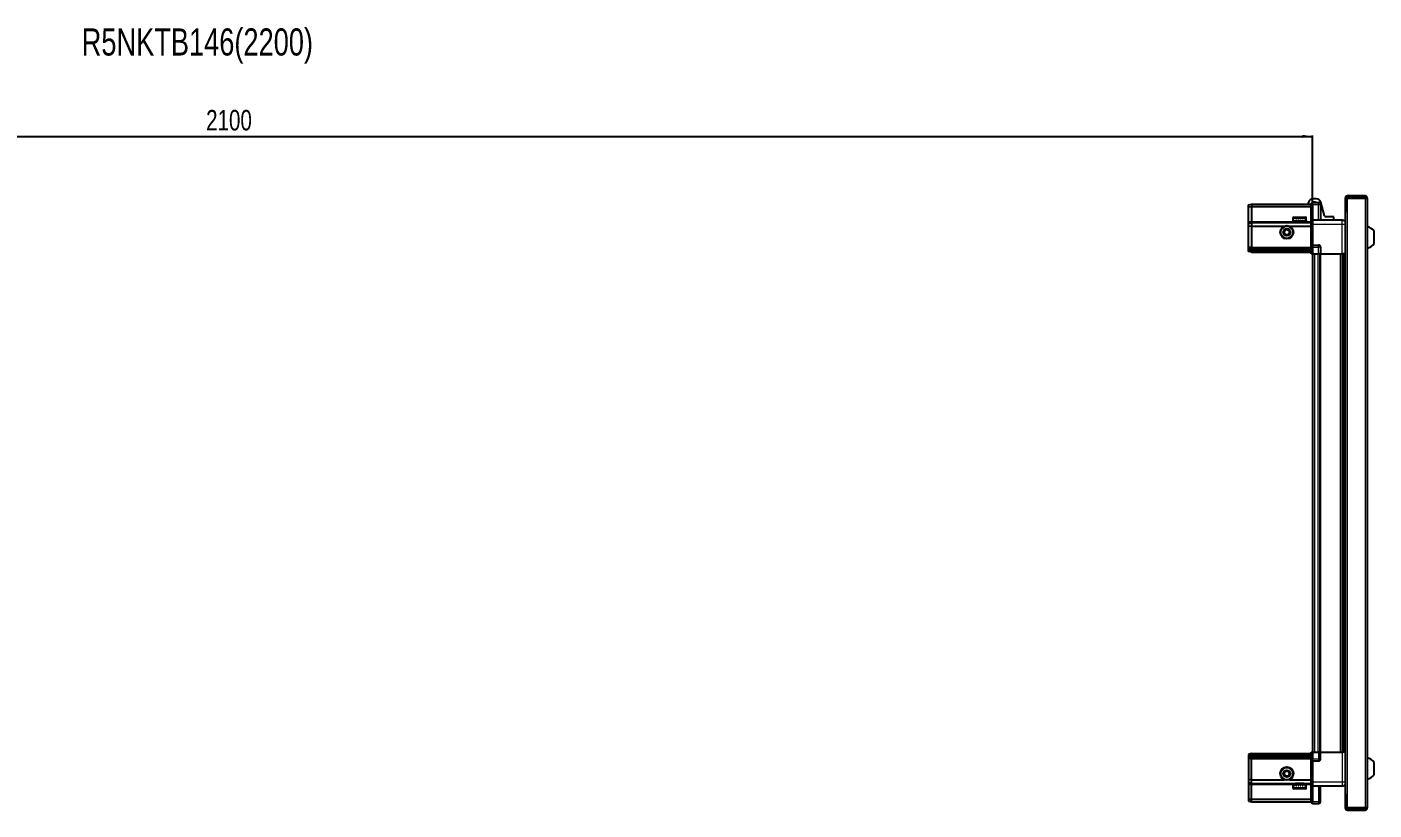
# Model space of a CAD drawing. Header units: millimetres. Extents: x 1256 to 6817, y -1275 to 1911.
# Drawn here: x 3902 to 5216, y 1148 to 1911 of the extents above; entities that cross this region are included whole.
import ezdxf

# ---------------------------------------------------------------- set-up
doc = ezdxf.new("R2010")
doc.units = ezdxf.units.MM
doc.layers.add('FORMAT', color=7, linetype='Continuous')
doc.styles.add('SLDTEXTSTYLE0', font='TXT', dxfattribs={"width": 0.75})
doc.dimstyles.new('SLDDIMSTYLE0', dxfattribs={"dimtxt": 20, "dimasz": 10, "dimexe": 0, "dimexo": 0.0625, "dimgap": 5, "dimtad": 2, "dimdec": 1, "dimrnd": 1e-09, "dimzin": 12, "dimdsep": 46, "dimtxsty": 'SLDTEXTSTYLE0', "dimsah": 1, "dimcen": 0.09, "dimadec": 0, "dimazin": 3, "dimtfac": 1, "dimtofl": 0, "dimtmove": 0, "dimatfit": 3, "dimfxl": 0, "dimfrac": 2, "dimtolj": 1, "dimtzin": 12, "dimarcsym": 0})

# ---------------------------------------------------------------- blocks, each defined once
blk = doc.blocks.new('_D_5')
at = {"layer": 'FORMAT'}
for p, q in [((3056.5, 1690.1), (3056.5, 1805.6)), ((3056.5, 1804.6), (5156.5, 1804.6)), ((5156.5, 1690.1), (5156.5, 1805.6))]:
    blk.add_line(p, q, dxfattribs=at)
for points in [[(3056.5, 1804.6), (3066.5, 1803.1), (3066.5, 1806.1)], [(5156.5, 1804.6), (5146.5, 1806.1), (5146.5, 1803.1)]]:
    blk.add_solid(points, dxfattribs=at)
at = {"layer": 'FORMAT', "insert": (4076.9, 1830.4), "char_height": 20, "attachment_point": 1, "style": 'SLDTEXTSTYLE0'}
blk.add_mtext('2100', dxfattribs=at)

msp = doc.modelspace()

# ---------------------------------------------------------------- linework, layer by layer
at = {"color": 7, "linetype": 'Continuous', "lineweight": 25}
for p, q in [((5093.81, 1737.8), (5096.81, 1738.6)), ((5093.81, 1735.95), (5093.81, 1737.8)), ((5093.81, 1735.95), (5096.81, 1736.1)), ((5093.81, 1721.6), (5093.81, 1735.95)), ((5096.81, 1738.6), (5096.81, 1736.1)), ((5096.81, 1738.6), (5155.11, 1738.6)), ((5096.81, 1736.1), (5096.81, 1721.6)), ((5096.81, 1736.1), (5155.11, 1736.1)), ((5152.44, 1740.34), (5151.95, 1738.6)), ((5155.98, 1740.1), (5155.11, 1739.6)), ((5155.11, 1739.6), (5155.11, 1738.1)), ((5155.11, 1723.3), (5155.11, 1738.1)), ((5156.31, 1740.1), (5155.98, 1740.1)), ((5156.31, 1738.1), (5156.31, 1740.1)), ((5156.31, 1740.1), (5162.31, 1740.1)), ((5156.31, 1738.1), (5156.31, 1723.3)), ((5160, 1743.6), (5156.77, 1743.6)), ((5164.31, 1738.1), (5164.31, 1723.1)), ((5168.09, 1727.19), (5164.32, 1740.34)), ((5188.31, 1744.5), (5188.31, 1732.1)), ((5189.81, 1744.5), (5189.81, 1732.1)), ((5190.31, 1744.5), (5207.71, 1744.5)), ((5190.31, 1731.6), (5190.31, 1744.5)), ((5207.71, 1746.6), (5190.41, 1746.6)), ((5207.71, 1745.1), (5190.41, 1745.1)), ((5207.71, 1745.1), (5207.71, 1746.6)), ((5207.71, 1744.5), (5209.81, 1744.5)), ((5209.81, 1744.5), (5209.81, 1149.7)), ((5137.31, 1725), (5137.31, 1722.1)), ((5137.31, 1722.1), (5137.35, 1722.1)), ((5137.47, 1722.6), (5137.35, 1722.6)), ((5137.35, 1722.6), (5137.35, 1722.1)), ((5137.35, 1722.1), (5137.47, 1722.1)), ((5137.47, 1722.6), (5137.47, 1722.1)), ((5137.47, 1722.1), (5137.88, 1722.1)), ((5138.22, 1722.6), (5137.88, 1722.6)), ((5137.88, 1722.6), (5137.88, 1722.1)), ((5137.88, 1722.1), (5138.22, 1722.1)), ((5138.11, 1725.8), (5149.51, 1725.8)), ((5138.22, 1722.6), (5138.22, 1722.1)), ((5138.22, 1722.1), (5138.99, 1722.1)), ((5139.52, 1722.6), (5138.99, 1722.6)), ((5138.99, 1722.6), (5138.99, 1722.1)), ((5138.99, 1722.1), (5139.52, 1722.1)), ((5139.41, 1722.1), (5139.41, 1722)), ((5139.41, 1722), (5148.21, 1722)), ((5139.52, 1722.6), (5139.52, 1722.1)), ((5139.52, 1722.1), (5140.57, 1722.1)), ((5141.23, 1722.6), (5140.57, 1722.6)), ((5140.57, 1722.6), (5140.57, 1722.1)), ((5140.57, 1722.1), (5141.23, 1722.1)), ((5141.23, 1722.6), (5141.23, 1722.1)), ((5141.23, 1722.1), (5142.47, 1722.1)), ((5143.2, 1722.6), (5142.47, 1722.6)), ((5142.47, 1722.6), (5142.47, 1722.1)), ((5142.47, 1722.1), (5142.91, 1722.1)), ((5142.91, 1722.6), (5142.91, 1722.1)), ((5143.2, 1722.6), (5143.2, 1722.1)), ((5143.2, 1722.1), (5144.5, 1722.1)), ((5145.23, 1722.6), (5144.5, 1722.6)), ((5144.5, 1722.6), (5144.5, 1722.1)), ((5144.77, 1722.6), (5144.77, 1722.1)), ((5144.77, 1722.1), (5145.23, 1722.1)), ((5145.23, 1722.6), (5145.23, 1722.1)), ((5145.23, 1722.1), (5146.47, 1722.1)), ((5147.12, 1722.6), (5146.47, 1722.6)), ((5146.47, 1722.6), (5146.47, 1722.1)), ((5146.47, 1722.1), (5147.12, 1722.1)), ((5147.12, 1722.6), (5147.12, 1722.1)), ((5147.12, 1722.1), (5148.17, 1722.1)), ((5148.69, 1722.6), (5148.17, 1722.6)), ((5148.17, 1722.6), (5148.17, 1722.1)), ((5148.17, 1722.1), (5148.69, 1722.1)), ((5148.21, 1722), (5148.21, 1722.1)), ((5148.69, 1722.6), (5148.69, 1722.1)), ((5148.69, 1722.1), (5149.45, 1722.1)), ((5149.78, 1722.6), (5149.45, 1722.6)), ((5149.45, 1722.6), (5149.45, 1722.1)), ((5149.45, 1722.1), (5149.78, 1722.1)), ((5149.78, 1722.6), (5149.78, 1722.1)), ((5149.78, 1722.1), (5150.17, 1722.1)), ((5150.28, 1722.6), (5150.17, 1722.6)), ((5150.17, 1722.6), (5150.17, 1722.1)), ((5150.17, 1722.1), (5150.28, 1722.1)), ((5150.28, 1722.6), (5150.28, 1722.1)), ((5150.28, 1722.1), (5150.31, 1722.1)), ((5150.31, 1722.1), (5150.31, 1725)), ((5155.11, 1723.1), (5155.11, 1723.3)), ((5156.31, 1723.1), (5155.11, 1723.1)), ((5155.11, 1719.1), (5155.11, 1723.1)), ((5156.31, 1723.3), (5156.31, 1723.1)), ((5156.31, 1723.1), (5156.31, 1719.1)), ((5156.31, 1723.1), (5185.31, 1723.1)), ((5177.26, 1726.1), (5169.53, 1726.1)), ((5177.26, 1723.1), (5177.26, 1726.1)), ((5188.21, 1731.6), (5188.21, 1162.6)), ((5188.21, 1731.6), (5190.31, 1731.6)), ((5188.31, 1732.1), (5189.81, 1732.1)), ((5093.81, 1719.8), (5093.81, 1721.6)), ((5093.81, 1719.8), (5096.81, 1720.6)), ((5093.81, 1716.77), (5093.81, 1719.8)), ((5096.81, 1717.1), (5093.81, 1716.77)), ((5093.81, 1696.6), (5093.81, 1716.77)), ((5096.81, 1721.6), (5096.81, 1720.6)), ((5096.81, 1720.6), (5096.81, 1717.1)), ((5096.81, 1720.6), (5155.11, 1720.6)), ((5096.81, 1717.1), (5096.81, 1696.6)), ((5096.81, 1717.1), (5128.81, 1717.1)), ((5133.81, 1717.1), (5155.11, 1717.1)), ((5139.81, 1721.6), (5140.5, 1721.12)), ((5139.81, 1721.6), (5147.81, 1721.6)), ((5140.5, 1721.12), (5139.81, 1720.64)), ((5139.81, 1720.64), (5139.81, 1720.6)), ((5139.81, 1720.64), (5147.81, 1720.64)), ((5140.5, 1721.12), (5147.12, 1721.12)), ((5147.12, 1721.12), (5147.81, 1721.6)), ((5147.81, 1720.64), (5147.12, 1721.12)), ((5147.81, 1720.6), (5147.81, 1720.64)), ((5155.11, 1698.8), (5155.11, 1719.1)), ((5156.31, 1719.1), (5156.31, 1698.8)), ((5216.41, 1700.1), (5216.41, 1712.1)), ((5093.81, 1694.8), (5093.81, 1696.6)), ((5096.81, 1695.6), (5093.81, 1694.8)), ((5096.81, 1696.6), (5096.81, 1695.6)), ((5096.81, 1695.6), (5096.81, 1694.6)), ((5096.81, 1695.6), (5155.11, 1695.6)), ((5155.11, 1698.6), (5155.11, 1698.8)), ((5156.31, 1698.6), (5155.11, 1698.6)), ((5155.11, 1698.6), (5155.11, 1697.93)), ((5155.11, 1690.1), (5155.11, 1697.93)), ((5155.98, 1696.6), (5155.98, 1690.1)), ((5156.31, 1698.8), (5156.31, 1698.6)), ((5156.31, 1696.6), (5156.31, 1698.6)), ((5156.31, 1696.6), (5156.31, 1698.6)), ((5156.31, 1698.6), (5162.31, 1698.6)), ((5156.31, 1696.6), (5156.31, 1690.1)), ((5164.31, 1696.6), (5164.31, 1690.1)), ((5093.81, 1694.06), (5093.81, 1694.8)), ((5096.81, 1694.6), (5093.81, 1694.06)), ((5093.81, 1693.56), (5093.81, 1694.06)), ((5096.81, 1693.1), (5093.81, 1693.56)), ((5093.81, 1692.41), (5093.81, 1693.56)), ((5096.81, 1691.6), (5093.81, 1692.41)), ((5096.81, 1694.6), (5155.11, 1694.6)), ((5096.81, 1694.6), (5096.81, 1693.1)), ((5096.81, 1693.1), (5155.11, 1693.1)), ((5096.81, 1693.1), (5096.81, 1691.6)), ((5096.81, 1691.6), (5155.11, 1691.6)), ((5155.98, 1690.1), (5155.11, 1690.1)), ((5156.31, 1690.1), (5155.98, 1690.1)), ((5156.31, 1690.1), (5162.31, 1690.1)), ((5156.46, 1690.1), (5156.46, 1204.1)), ((5164.31, 1690.1), (5162.31, 1690.1)), ((5163.66, 1690.1), (5163.66, 1204.1)), ((5164.31, 1690.1), (5185.31, 1690.1)), ((5186.33, 1204.1), (5186.33, 1690.1)), ((5186.37, 1204.1), (5186.37, 1690.1)), ((5188.16, 1690.1), (5188.16, 1204.1)), ((5096.81, 1202.6), (5093.81, 1201.8)), ((5093.81, 1201.8), (5093.81, 1200.65)), ((5096.81, 1201.1), (5093.81, 1200.65)), ((5093.81, 1200.65), (5093.81, 1200.15)), ((5096.81, 1199.6), (5093.81, 1200.15)), ((5093.81, 1200.15), (5093.81, 1199.41)), ((5096.81, 1198.6), (5093.81, 1199.41)), ((5093.81, 1199.41), (5093.81, 1197.6)), ((5093.81, 1197.6), (5093.81, 1177.44)), ((5096.81, 1201.1), (5096.81, 1202.6)), ((5096.81, 1202.6), (5155.11, 1202.6)), ((5096.81, 1199.6), (5096.81, 1201.1)), ((5096.81, 1201.1), (5155.11, 1201.1)), ((5096.81, 1199.6), (5155.11, 1199.6)), ((5096.81, 1198.6), (5096.81, 1199.6)), ((5096.81, 1198.6), (5155.11, 1198.6)), ((5096.81, 1197.6), (5096.81, 1198.6)), ((5096.81, 1177.1), (5096.81, 1197.6)), ((5155.11, 1196.28), (5155.11, 1204.1)), ((5155.11, 1204.1), (5155.98, 1204.1)), ((5155.11, 1196.28), (5155.11, 1195.6)), ((5155.98, 1204.1), (5155.98, 1204.1)), ((5155.98, 1204.1), (5155.98, 1197.6)), ((5156.31, 1204.1), (5155.98, 1204.1)), ((5156.31, 1204.1), (5156.31, 1197.6)), ((5156.31, 1204.1), (5156.31, 1204.1)), ((5156.31, 1204.1), (5156.31, 1197.6)), ((5156.31, 1204.1), (5162.31, 1204.1)), ((5156.31, 1195.6), (5156.31, 1197.6)), ((5164.31, 1204.1), (5162.31, 1204.1)), ((5164.31, 1197.6), (5164.31, 1204.1)), ((5164.31, 1204.1), (5185.31, 1204.1)), ((5156.31, 1195.6), (5155.11, 1195.6)), ((5155.11, 1195.4), (5155.11, 1195.6)), ((5155.11, 1175.1), (5155.11, 1195.4)), ((5156.31, 1195.6), (5156.31, 1195.4)), ((5156.31, 1195.6), (5162.31, 1195.6)), ((5156.31, 1195.4), (5156.31, 1175.1)), ((5216.41, 1182.1), (5216.41, 1194.1)), ((5096.81, 1177.1), (5093.81, 1177.44)), ((5093.81, 1177.44), (5093.81, 1174.41)), ((5093.81, 1174.41), (5096.81, 1173.6)), ((5093.81, 1174.41), (5093.81, 1172.6)), ((5093.81, 1172.6), (5093.81, 1158.26)), ((5096.81, 1177.1), (5128.81, 1177.1)), ((5096.81, 1173.6), (5096.81, 1177.1)), ((5096.81, 1173.6), (5155.11, 1173.6)), ((5096.81, 1172.6), (5096.81, 1173.6)), ((5096.81, 1158.1), (5096.81, 1172.6)), ((5133.81, 1177.1), (5155.11, 1177.1)), ((5137.31, 1172.1), (5137.31, 1169.2)), ((5137.33, 1172.1), (5137.31, 1172.1)), ((5137.33, 1171.6), (5137.33, 1172.1)), ((5137.43, 1172.1), (5137.33, 1172.1)), ((5137.33, 1171.6), (5137.43, 1171.6)), ((5137.43, 1171.6), (5137.43, 1172.1)), ((5137.8, 1172.1), (5137.43, 1172.1)), ((5137.8, 1171.6), (5137.8, 1172.1)), ((5138.12, 1172.1), (5137.8, 1172.1)), ((5137.8, 1171.6), (5138.12, 1171.6)), ((5138.12, 1171.6), (5138.12, 1172.1)), ((5138.86, 1172.1), (5138.12, 1172.1)), ((5138.86, 1171.6), (5138.86, 1172.1)), ((5139.37, 1172.1), (5138.86, 1172.1)), ((5138.86, 1171.6), (5139.37, 1171.6)), ((5139.37, 1171.6), (5139.37, 1172.1)), ((5140.4, 1172.1), (5139.37, 1172.1)), ((5139.41, 1172.2), (5139.41, 1172.1)), ((5148.21, 1172.2), (5139.41, 1172.2)), ((5139.81, 1173.6), (5139.81, 1173.57)), ((5139.81, 1173.57), (5140.5, 1173.09)), ((5147.81, 1173.57), (5139.81, 1173.57)), ((5140.5, 1173.09), (5139.81, 1172.6)), ((5147.81, 1172.6), (5139.81, 1172.6)), ((5140.4, 1171.6), (5140.4, 1172.1)), ((5141.05, 1172.1), (5140.4, 1172.1)), ((5140.4, 1171.6), (5141.05, 1171.6)), ((5147.12, 1173.09), (5140.5, 1173.09)), ((5141.05, 1171.6), (5141.05, 1172.1)), ((5142.28, 1172.1), (5141.05, 1172.1)), ((5142.28, 1171.6), (5142.28, 1172.1)), ((5142.77, 1172.1), (5142.28, 1172.1)), ((5142.28, 1171.6), (5143, 1171.6)), ((5142.77, 1171.6), (5142.77, 1172.1)), ((5143, 1171.6), (5143, 1172.1)), ((5144.3, 1172.1), (5143, 1172.1)), ((5144.3, 1171.6), (5144.3, 1172.1)), ((5144.3, 1171.6), (5145.04, 1171.6)), ((5144.64, 1171.6), (5144.64, 1172.1)), ((5145.04, 1172.1), (5144.64, 1172.1)), ((5145.04, 1171.6), (5145.04, 1172.1)), ((5146.28, 1172.1), (5145.04, 1172.1)), ((5146.28, 1171.6), (5146.28, 1172.1)), ((5146.95, 1172.1), (5146.28, 1172.1)), ((5146.28, 1171.6), (5146.95, 1171.6)), ((5146.95, 1171.6), (5146.95, 1172.1)), ((5148.02, 1172.1), (5146.95, 1172.1)), ((5147.12, 1173.09), (5147.81, 1173.57)), ((5147.81, 1172.6), (5147.12, 1173.09)), ((5147.81, 1173.57), (5147.81, 1173.6)), ((5148.02, 1171.6), (5148.02, 1172.1)), ((5148.55, 1172.1), (5148.02, 1172.1)), ((5148.02, 1171.6), (5148.55, 1171.6)), ((5148.21, 1172.1), (5148.21, 1172.2)), ((5148.55, 1171.6), (5148.55, 1172.1)), ((5149.34, 1172.1), (5148.55, 1172.1)), ((5149.34, 1171.6), (5149.34, 1172.1)), ((5149.7, 1172.1), (5149.34, 1172.1)), ((5149.34, 1171.6), (5149.7, 1171.6)), ((5149.7, 1171.6), (5149.7, 1172.1)), ((5150.13, 1172.1), (5149.7, 1172.1)), ((5150.13, 1171.6), (5150.13, 1172.1)), ((5150.26, 1172.1), (5150.13, 1172.1)), ((5150.13, 1171.6), (5150.26, 1171.6)), ((5150.26, 1171.6), (5150.26, 1172.1)), ((5150.31, 1172.1), (5150.26, 1172.1)), ((5150.31, 1169.2), (5150.31, 1172.1)), ((5155.11, 1171.1), (5155.11, 1175.1)), ((5156.31, 1171.1), (5155.11, 1171.1)), ((5155.11, 1170.9), (5155.11, 1171.1)), ((5155.11, 1156.1), (5155.11, 1170.9)), ((5156.31, 1175.1), (5156.31, 1171.1)), ((5156.31, 1171.1), (5156.31, 1170.9)), ((5156.31, 1171.1), (5185.31, 1171.1)), ((5156.31, 1170.9), (5156.31, 1156.1)), ((5156.31, 1170.9), (5156.31, 1156.1)), ((5164.31, 1156.1), (5164.31, 1171.1)), ((5093.81, 1158.26), (5096.81, 1158.1)), ((5093.81, 1158.26), (5093.81, 1156.41)), ((5096.81, 1158.1), (5155.11, 1158.1)), ((5096.81, 1155.6), (5096.81, 1158.1)), ((5149.51, 1168.4), (5138.11, 1168.4)), ((5190.31, 1162.6), (5188.21, 1162.6)), ((5188.31, 1162.1), (5189.81, 1162.1)), ((5188.31, 1162.1), (5188.31, 1149.7)), ((5189.81, 1162.1), (5189.81, 1149.7)), ((5190.31, 1149.7), (5190.31, 1162.6)), ((5093.81, 1156.41), (5096.81, 1155.6)), ((5096.81, 1155.6), (5155.11, 1155.6)), ((5155.11, 1156.1), (5155.11, 1154.6)), ((5155.11, 1154.6), (5155.98, 1154.1)), ((5156.31, 1154.1), (5155.98, 1154.1)), ((5156.31, 1154.1), (5156.31, 1156.1)), ((5156.31, 1154.1), (5162.31, 1154.1)), ((5207.71, 1149.7), (5190.31, 1149.7)), ((5190.41, 1149.1), (5207.71, 1149.1)), ((5190.41, 1147.6), (5207.71, 1147.6)), ((5209.81, 1149.7), (5207.71, 1149.7)), ((5207.71, 1149.1), (5207.71, 1147.6))]:
    msp.add_line(p, q, dxfattribs=at)
at = {"color": 8, "linetype": 'Continuous', "lineweight": 18}
for p, q in [((5156.31, 1738.1), (5155.11, 1738.1)), ((5156.31, 1738.1), (5162.31, 1738.1)), ((5162.31, 1738.1), (5162.31, 1740.1)), ((5162.31, 1738.1), (5164.31, 1738.1)), ((5162.31, 1723.1), (5162.31, 1738.1)), ((5189.81, 1744.5), (5188.31, 1744.5)), ((5190.41, 1745.1), (5190.41, 1746.6)), ((5207.71, 1744.5), (5207.71, 1149.7)), ((5137.31, 1725), (5150.31, 1725)), ((5155.11, 1723.3), (5156.31, 1723.3)), ((5190.31, 1731.6), (5190.31, 1162.6)), ((5093.81, 1721.6), (5096.81, 1721.6)), ((5096.81, 1721.6), (5139.81, 1721.6)), ((5147.81, 1721.6), (5155.11, 1721.6)), ((5156.31, 1719.1), (5155.11, 1719.1)), ((5156.31, 1719.1), (5185.31, 1719.1)), ((5185.31, 1690.1), (5185.31, 1719.1)), ((5096.81, 1696.6), (5093.81, 1696.6)), ((5096.81, 1696.6), (5155.11, 1696.6)), ((5155.11, 1698.8), (5156.31, 1698.8)), ((5156.31, 1696.6), (5155.98, 1696.6)), ((5156.31, 1696.6), (5162.31, 1696.6)), ((5162.31, 1696.6), (5162.31, 1698.6)), ((5162.31, 1690.1), (5162.31, 1696.6)), ((5164.31, 1696.6), (5162.31, 1696.6)), ((5158.46, 1690.1), (5158.46, 1204.1)), ((5161.66, 1690.1), (5161.66, 1204.1)), ((5164.31, 1690.1), (5164.31, 1204.1)), ((5183.71, 1204.1), (5183.71, 1690.1)), ((5185.13, 1690.1), (5185.13, 1204.1)), ((5187.58, 1204.1), (5187.58, 1690.1)), ((5096.81, 1197.6), (5093.81, 1197.6)), ((5096.81, 1197.6), (5155.11, 1197.6)), ((5156.31, 1204.1), (5155.98, 1204.1)), ((5156.31, 1197.6), (5155.98, 1197.6)), ((5156.31, 1197.6), (5162.31, 1197.6)), ((5162.31, 1204.1), (5162.31, 1197.6)), ((5164.31, 1197.6), (5162.31, 1197.6)), ((5162.31, 1197.6), (5162.31, 1195.6)), ((5185.31, 1204.1), (5185.31, 1175.1)), ((5156.31, 1195.4), (5155.11, 1195.4)), ((5093.81, 1172.6), (5096.81, 1172.6)), ((5096.81, 1172.6), (5139.81, 1172.6)), ((5147.81, 1172.6), (5155.11, 1172.6)), ((5156.31, 1175.1), (5155.11, 1175.1)), ((5156.31, 1170.9), (5155.11, 1170.9)), ((5156.31, 1175.1), (5185.31, 1175.1)), ((5162.31, 1171.1), (5162.31, 1156.1)), ((5150.31, 1169.2), (5137.31, 1169.2)), ((5156.31, 1156.1), (5155.11, 1156.1)), ((5156.31, 1156.1), (5162.31, 1156.1)), ((5162.31, 1156.1), (5164.31, 1156.1)), ((5162.31, 1156.1), (5162.31, 1154.1)), ((5189.81, 1149.7), (5188.31, 1149.7)), ((5190.41, 1149.1), (5190.41, 1147.6))]:
    msp.add_line(p, q, dxfattribs=at)
at = {"color": 7, "linetype": 'Continuous', "lineweight": 25}
for centre, radius in [((5131.31, 1711.1), 6.5), ((5131.31, 1711.1), 3.46), ((5131.31, 1183.1), 6.5), ((5131.31, 1183.1), 3.46)]:
    msp.add_circle(centre, radius, dxfattribs=at)
at = {"color": 8, "linetype": 'Continuous', "lineweight": 18}
for centre in [(5131.31, 1711.1), (5131.31, 1183.1)]:
    msp.add_circle(centre, 5.7, dxfattribs=at)
at = {"color": 7, "linetype": 'Continuous', "lineweight": 25}
for centre, radius, start, end in [((5156.77, 1739.1), 4.5, 90, 164), ((5158.36, 1738.7), 1.9, 47.4631, 132.5369), ((5160, 1739.1), 4.5, 16, 90), ((5162.31, 1738.1), 2, 0, 90), ((5190.41, 1744.5), 2.1, 90, 180), ((5190.41, 1744.5), 0.6, 90, 180), ((5207.71, 1744.5), 2.1, 0, 90), ((5207.71, 1744.5), 0.6, 0, 90), ((5138.11, 1725), 0.8, 90, 180), ((5139.41, 1721.6), 0.4, 0, 90), ((5148.21, 1721.6), 0.4, 90, 180), ((5149.51, 1725), 0.8, 0, 90), ((5169.53, 1727.6), 1.5, 196, 270), ((5131.31, 1711.1), 2.5, 120.74103, 180.74103), ((5131.31, 1711.1), 2.5, 180.74103, 240.74103), ((5131.31, 1711.1), 2.5, 60.74103, 120.74103), ((5131.31, 1711.1), 2.5, 240.74103, 300.74103), ((5131.31, 1711.1), 2.5, 0.74103, 60.74103), ((5131.31, 1711.1), 2.5, 300.74103, 0.74103), ((5206.79, 1705.08), 11.91, 36.1266, 75.29965), ((5162.31, 1696.6), 2, 0, 90), ((5206.79, 1707.13), 11.91, 284.70035, 323.8734), ((5162.31, 1197.6), 2, 270, 0), ((5206.79, 1187.08), 11.91, 36.1266, 75.29965), ((5131.31, 1183.1), 2.5, 155.91157, 215.91157), ((5131.31, 1183.1), 2.5, 95.91157, 155.91157), ((5131.31, 1183.1), 2.5, 35.91157, 95.91157), ((5131.31, 1183.1), 2.5, 335.91157, 35.91157), ((5131.31, 1183.1), 2.5, 215.91157, 275.91157), ((5131.31, 1183.1), 2.5, 275.91157, 335.91157), ((5139.41, 1172.6), 0.4, 270, 0), ((5148.21, 1172.6), 0.4, 180, 270), ((5206.79, 1189.13), 11.91, 284.70035, 323.8734), ((5138.11, 1169.2), 0.8, 180, 270), ((5149.51, 1169.2), 0.8, 270, 0), ((5162.31, 1156.1), 2, 270, 0), ((5190.41, 1149.7), 2.1, 180, 270), ((5190.41, 1149.7), 0.6, 180, 270), ((5207.71, 1149.7), 2.1, 270, 0), ((5207.71, 1149.7), 0.6, 270, 0)]:
    msp.add_arc(centre, radius, start, end, dxfattribs=at)
for centre, start_param, end_param in [((5152.51, 1696.6), 0, 0.7227342), ((5152.51, 1197.6), 5.5604511, 6.2831853)]:
    msp.add_ellipse(centre, major_axis=(3.46, 0), ratio=0.5773503, start_param=start_param, end_param=end_param, dxfattribs=at)
for points, knots in [([(5185.31, 1723.1), (5185.75, 1723.06), (5186.43, 1722.99), (5187.24, 1722.55), (5187.8, 1722.11), (5188.08, 1721.74), (5188.21, 1721.56)], [0, 0, 0, 0, 0.38429816, 0.59117259, 0.8024372, 1, 1, 1, 1]), ([(5128.79, 1712.52), (5129.24, 1712.78), (5130.06, 1713.27), (5130.89, 1713.76), (5131.27, 1713.99)], [0, 0, 0, 0, 0.5346859, 1, 1, 1, 1]), ([(5128.83, 1709.63), (5128.83, 1709.75), (5128.82, 1710.35), (5128.81, 1711.35), (5128.8, 1712.17), (5128.79, 1712.52)], [0, 0, 0, 0, 0.1331247, 0.6370994, 1, 1, 1, 1]), ([(5131.35, 1708.22), (5130.9, 1708.47), (5130.06, 1708.94), (5129.22, 1709.41), (5128.83, 1709.63)], [0, 0, 0, 0, 0.5346859, 1, 1, 1, 1]), ([(5131.27, 1713.99), (5131.72, 1713.74), (5132.57, 1713.27), (5133.4, 1712.8), (5133.79, 1712.58)], [0, 0, 0, 0, 0.5346859, 1, 1, 1, 1]), ([(5133.83, 1709.69), (5133.39, 1709.43), (5132.56, 1708.94), (5131.73, 1708.45), (5131.35, 1708.22)], [0, 0, 0, 0, 0.5346859, 1, 1, 1, 1]), ([(5133.79, 1712.58), (5133.8, 1712.24), (5133.81, 1711.41), (5133.82, 1710.42), (5133.83, 1709.82), (5133.83, 1709.69)], [0, 0, 0, 0, 0.3629006, 0.8668753, 1, 1, 1, 1]), ([(5188.16, 1690.1), (5188.12, 1690.1), (5187.9, 1690.1), (5187.18, 1690.1), (5186.22, 1690.1), (5185.57, 1690.1), (5185.31, 1690.1)], [0, 0, 0, 0, 0.07170733, 0.42097906, 0.77025079, 1, 1, 1, 1]), ([(5188.16, 1204.1), (5188.12, 1204.1), (5187.9, 1204.1), (5187.18, 1204.1), (5186.22, 1204.1), (5185.57, 1204.1), (5185.31, 1204.1)], [0, 0, 0, 0, 0.0717073, 0.4209791, 0.7702508, 1, 1, 1, 1]), ([(5128.44, 1182.81), (5128.65, 1183.28), (5129.04, 1184.16), (5129.44, 1185.03), (5129.62, 1185.44)], [0, 0, 0, 0, 0.53468586, 1, 1, 1, 1]), ([(5129.62, 1185.44), (5129.96, 1185.48), (5130.78, 1185.56), (5131.77, 1185.67), (5132.36, 1185.73), (5132.49, 1185.74)], [0, 0, 0, 0, 0.36290056, 0.86687533, 1, 1, 1, 1]), ([(5132.49, 1185.74), (5132.79, 1185.32), (5133.36, 1184.54), (5133.92, 1183.76), (5134.18, 1183.4)], [0, 0, 0, 0, 0.5346859, 1, 1, 1, 1]), ([(5134.18, 1183.4), (5133.97, 1182.93), (5133.58, 1182.05), (5133.19, 1181.17), (5133, 1180.77)], [0, 0, 0, 0, 0.53468586, 1, 1, 1, 1]), ([(5130.13, 1180.47), (5129.83, 1180.89), (5129.26, 1181.67), (5128.7, 1182.45), (5128.44, 1182.81)], [0, 0, 0, 0, 0.5346859, 1, 1, 1, 1]), ([(5133, 1180.77), (5132.88, 1180.75), (5132.28, 1180.69), (5131.29, 1180.59), (5130.48, 1180.5), (5130.13, 1180.47)], [0, 0, 0, 0, 0.1331247, 0.6370994, 1, 1, 1, 1]), ([(5185.31, 1171.1), (5185.75, 1171.15), (5186.43, 1171.22), (5187.24, 1171.66), (5187.8, 1172.1), (5188.08, 1172.47), (5188.21, 1172.65)], [0, 0, 0, 0, 0.3842982, 0.5911726, 0.8024372, 1, 1, 1, 1])]:
    msp.add_open_spline(points, degree=3, knots=knots, dxfattribs=at)
at = {"color": 8, "linetype": 'Continuous', "lineweight": 18}
for points in [[(5185.31, 1719.1), (5185.31, 1719.63), (5185.31, 1720.68), (5185.31, 1722), (5185.31, 1722.92), (5185.31, 1723.04), (5185.31, 1723.1)], [(5185.31, 1175.1), (5185.31, 1174.58), (5185.31, 1173.53), (5185.31, 1172.21), (5185.31, 1171.28), (5185.31, 1171.16), (5185.31, 1171.1)]]:
    msp.add_open_spline(points, degree=3, dxfattribs=at)
for points in [[(5185.31, 1719.1), (5185.75, 1719.1), (5186.43, 1719.1), (5187.24, 1719.1), (5187.8, 1719.1), (5188.08, 1719.1), (5188.21, 1719.1)], [(5185.31, 1175.1), (5185.75, 1175.1), (5186.43, 1175.1), (5187.24, 1175.1), (5187.8, 1175.1), (5188.08, 1175.1), (5188.21, 1175.1)]]:
    msp.add_open_spline(points, degree=3, knots=[0, 0, 0, 0, 0.3842982, 0.5911726, 0.8024372, 1, 1, 1, 1], dxfattribs=at)

# ---------------------------------------------------------------- texts
at = {"layer": 'FORMAT', "insert": (3955.52, 1909.92), "char_height": 26.4583, "attachment_point": 1, "style": 'SLDTEXTSTYLE0'}
msp.add_mtext('R5NKTB146(2200)', dxfattribs=at)

# ---------------------------------------------------------------- dimensions: what is measured, and where the dimension line sits
at = {"layer": 'FORMAT'}
dim = msp.add_linear_dim(base=(5156.46, 1804.6), p1=(3056.46, 1690.1), p2=(5156.46, 1690.1), angle=0, dimstyle='SLDDIMSTYLE0', dxfattribs=at)
dim.commit()
dim.dimension.update_dxf_attribs({"geometry": '_D_5', "text_midpoint": (4106.46, 1804.6), "dimtype": 160})

doc.saveas('drawing.dxf')
